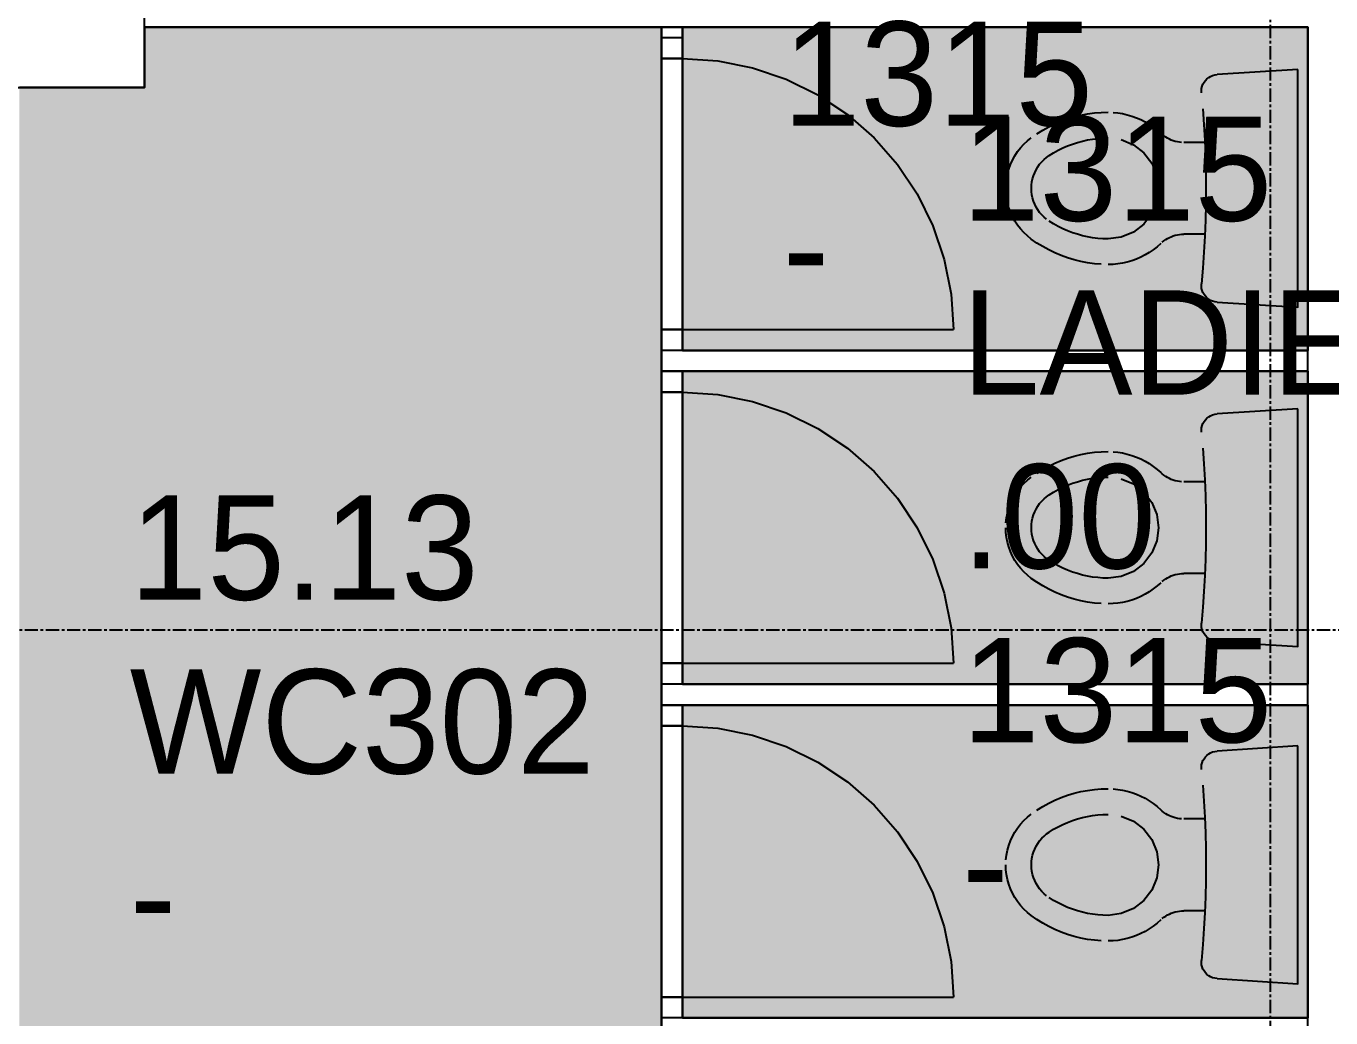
# Model space of a CAD drawing. Header units: millimetres. Extents: x -67062 to 59842, y -55557 to 30708.
# Drawn here: x 16304 to 19433, y 6228 to 8606 of the extents above; entities that cross this region are included whole.
import ezdxf

# ---------------------------------------------------------------- set-up
doc = ezdxf.new("R2010")
doc.units = ezdxf.units.MM
doc.header["$MEASUREMENT"] = 0
doc.linetypes.add('PCENTRE', pattern=[50.8, 31.75, -6.35, 6.35, -6.35])
doc.linetypes.add('PCENTRE2', pattern=[28.575, 19.05, -3.175, 3.175, -3.175])
for name, color, linetype in [('Boundaries_and_building_grids', 140, 'PCENTRE2'), ('BRICK_WALLS_P4', 1, 'CONTINUOUS'), ('COLUMNS_P5', 5, 'CONTINUOUS'), ('DR', 8, 'CONTINUOUS'), ('GROS$', 1, 'CONTINUOUS'), ('HL-TMP', 7, 'CONTINUOUS'), ('RM$', 5, 'CONTINUOUS'), ('RM$TXT', 5, 'CONTINUOUS'), ('SANITARY_P1', 1, 'CONTINUOUS'), ('WA', 6, 'CONTINUOUS')]:
    doc.layers.add(name, color=color, linetype=linetype)

msp = doc.modelspace()

# ---------------------------------------------------------------- hatches: boundary and pattern name
at = {"layer": 'HL-TMP', "linetype": 'Continuous', "true_color": 0x33ccff}
msp.add_hatch(color=140, dxfattribs=at).paths.add_polyline_path([(15062.7, 4068.1), (14987.7, 4068.1), (14987.7, 4358.1), (14887.7, 4358.1), (14887.7, 5458.1), (16587.7, 5458.1), (16587.7, 5858.1), (16287.7, 5858.1), (16287.7, 8458.1), (16587.7, 8458.1), (16587.7, 8603.1), (17827.7, 8603.1), (17827.7, 8528.1), (17877.7, 8528.1), (17877.7, 8603.1), (19377.7, 8603.1), (19377.7, 7828.1), (17877.7, 7828.1), (17877.7, 8528.1), (17827.7, 8528.1), (17827.7, 7728.1), (17877.7, 7728.1), (17877.7, 7778.1), (19377.7, 7778.1), (19377.7, 7028.1), (17877.7, 7028.1), (17877.7, 7728.1), (17827.7, 7728.1), (17827.7, 6928.1), (17877.7, 6928.1), (17877.7, 6978.1), (19377.7, 6978.1), (19377.7, 6228.1), (17877.7, 6228.1), (17877.7, 6928.1), (17827.7, 6928.1), (17827.7, 6128.1), (17877.7, 6128.1), (17877.7, 6178.1), (19377.7, 6178.1), (19377.7, 5428.1), (17877.7, 5428.1), (17877.7, 6128.1), (17827.7, 6128.1), (17827.7, 5378.1), (19377.7, 5378.1), (19377.7, 4068.1), (16587.7, 4068.1), (16587.7, 4358.1), (15987.7, 4358.1), (15987.7, 4068.1)], flags=16)

# ---------------------------------------------------------------- linework, layer by layer
at = {"layer": 'Boundaries_and_building_grids', "color": 140, "linetype": 'PCENTRE', "lineweight": -3}
for p, q in [((19287.7, -43391.9), (19287.7, 30708.1)), ((-67062.3, 7158.1), (30637.7, 7158.1))]:
    msp.add_line(p, q, dxfattribs=at)
at = {"layer": 'BRICK_WALLS_P4', "linetype": 'Continuous'}
for p, q in [((16587.7, 8603.1), (16587.7, 8713.1)), ((16587.7, 8603.1), (19377.7, 8603.1)), ((19377.7, 4068.1), (19377.7, 8603.1))]:
    msp.add_line(p, q, dxfattribs=at)
at = {"layer": 'COLUMNS_P5', "linetype": 'Continuous'}
msp.add_lwpolyline([(16587.7, 8458.1), (16587.7, 8858.1), (15987.7, 8858.1), (15987.7, 8458.1), (16587.7, 8458.1)], dxfattribs=at)
at = {"layer": 'DR'}
for p, q in [((17877.7, 8528.1), (17962.6, 8522.5)), ((17962.6, 8522.5), (18045.9, 8505.9)), ((18045.9, 8505.9), (18126.5, 8478.6)), ((18126.5, 8478.6), (18202.7, 8441)), ((18202.7, 8441), (18273.4, 8393.7)), ((18273.4, 8393.7), (18337.3, 8337.7)), ((18337.3, 8337.7), (18393.4, 8273.8)), ((18393.4, 8273.8), (18440.6, 8203.1)), ((18440.6, 8203.1), (18478.2, 8126.8)), ((18478.2, 8126.8), (18505.6, 8046.3)), ((18505.6, 8046.3), (18522.1, 7962.9)), ((18522.1, 7962.9), (18527.7, 7878.1)), ((17877.7, 7728.1), (17962.6, 7722.5)), ((17962.6, 7722.5), (18045.9, 7705.9)), ((18045.9, 7705.9), (18126.5, 7678.6)), ((18126.5, 7678.6), (18202.7, 7641)), ((18202.7, 7641), (18273.4, 7593.7)), ((18273.4, 7593.7), (18337.3, 7537.7)), ((18337.3, 7537.7), (18393.4, 7473.8)), ((18393.4, 7473.8), (18440.6, 7403.1)), ((18440.6, 7403.1), (18478.2, 7326.8)), ((18478.2, 7326.8), (18505.6, 7246.3)), ((18505.6, 7246.3), (18522.1, 7162.9)), ((18522.1, 7162.9), (18527.7, 7078.1)), ((17877.7, 6928.1), (17962.6, 6922.5)), ((17962.6, 6922.5), (18045.9, 6905.9)), ((18045.9, 6905.9), (18126.5, 6878.6)), ((18126.5, 6878.6), (18202.7, 6841)), ((18202.7, 6841), (18273.4, 6793.7)), ((18273.4, 6793.7), (18337.3, 6737.7)), ((18337.3, 6737.7), (18393.4, 6673.8)), ((18393.4, 6673.8), (18440.6, 6603.1)), ((18440.6, 6603.1), (18478.2, 6526.8)), ((18478.2, 6526.8), (18505.6, 6446.3)), ((18505.6, 6446.3), (18522.1, 6362.9)), ((18522.1, 6362.9), (18527.7, 6278.1))]:
    msp.add_line(p, q, dxfattribs=at)
at = {"layer": 'DR', "linetype": 'Continuous'}
for p, q in [((17877.7, 7878.1), (18527.7, 7878.1)), ((17877.7, 7078.1), (18527.7, 7078.1)), ((17877.7, 6278.1), (18527.7, 6278.1))]:
    msp.add_line(p, q, dxfattribs=at)
for points in [[(17827.7, 8578.1), (17877.7, 8578.1), (17877.7, 8603.1), (17827.7, 8603.1), (17827.7, 8578.1)], [(17827.7, 8528.1), (17827.7, 8578.1), (17877.7, 8578.1), (17877.7, 8528.1), (17827.7, 8528.1)], [(17827.7, 7828.1), (17827.7, 7878.1), (17877.7, 7878.1), (17877.7, 7828.1), (17827.7, 7828.1)], [(17827.7, 7728.1), (17827.7, 7778.1), (17877.7, 7778.1), (17877.7, 7728.1), (17827.7, 7728.1)], [(17827.7, 7028.1), (17827.7, 7078.1), (17877.7, 7078.1), (17877.7, 7028.1), (17827.7, 7028.1)], [(17827.7, 6928.1), (17827.7, 6978.1), (17877.7, 6978.1), (17877.7, 6928.1), (17827.7, 6928.1)], [(17827.7, 6228.1), (17827.7, 6278.1), (17877.7, 6278.1), (17877.7, 6228.1), (17827.7, 6228.1)]]:
    msp.add_lwpolyline(points, dxfattribs=at)
at = {"layer": 'GROS$', "linetype": 'Continuous', "flags": 128}
msp.add_lwpolyline([(17827.7, 5478.1), (17827.7, 6278.1), (17877.7, 6278.1), (17877.7, 6228.1), (19377.7, 6228.1), (19377.7, 6978.1), (17877.7, 6978.1), (17877.7, 6278.1), (17827.7, 6278.1), (17827.7, 7078.1), (17877.7, 7078.1), (17877.7, 7028.1), (19377.7, 7028.1), (19377.7, 7778.1), (17877.7, 7778.1), (17877.7, 7078.1), (17827.7, 7078.1), (17827.7, 7878.1), (17877.7, 7878.1), (17877.7, 7828.1), (19377.7, 7828.1), (19377.7, 8603.1), (17877.7, 8603.1), (17877.7, 7878.1), (17827.7, 7878.1), (17827.7, 8603.1), (16587.7, 8603.1), (16587.7, 8458.1), (16287.7, 8458.1)], dxfattribs=at)
at = {"layer": 'RM$', "linetype": 'Continuous', "flags": 128}
msp.add_lwpolyline([(16287.7, 8458.1), (16587.7, 8458.1), (16587.7, 8603.1), (17827.7, 8603.1), (17827.7, 8528.1), (17877.7, 8528.1), (17877.7, 8603.1), (19377.7, 8603.1), (19377.7, 7828.1), (17877.7, 7828.1), (17877.7, 8528.1), (17827.7, 8528.1), (17827.7, 7728.1), (17877.7, 7728.1), (17877.7, 7778.1), (19377.7, 7778.1), (19377.7, 7028.1), (17877.7, 7028.1), (17877.7, 7728.1), (17827.7, 7728.1), (17827.7, 6928.1), (17877.7, 6928.1), (17877.7, 6978.1), (19377.7, 6978.1), (19377.7, 6228.1), (17877.7, 6228.1), (17877.7, 6928.1), (17827.7, 6928.1), (17827.7, 6128.1)], dxfattribs=at)
at = {"layer": 'SANITARY_P1'}
for p, q in [((19135.4, 8479.1), (19139.6, 8482.3)), ((19139.6, 8482.3), (19144.2, 8485)), ((19144.2, 8485), (19149.1, 8487.1)), ((19149.1, 8487.1), (19154.3, 8488.5)), ((19154.3, 8488.5), (19159.6, 8489.2)), ((19122.2, 8450.8), (19122.7, 8456.1)), ((19122.3, 8445.5), (19122.2, 8450.8)), ((19122.7, 8456.1), (19124, 8461.3)), ((19124, 8461.3), (19125.9, 8466.3)), ((19125.9, 8466.3), (19128.5, 8471)), ((19128.5, 8471), (19131.7, 8475.2)), ((19131.7, 8475.2), (19135.4, 8479.1)), ((18801.4, 8383.4), (18817.2, 8388.1)), ((18817.2, 8388.1), (18833.2, 8392)), ((18833.2, 8392), (18849.4, 8395.1)), ((18849.4, 8395.1), (18865.7, 8397.3)), ((18865.7, 8397.3), (18882.1, 8398.6)), ((18882.1, 8398.6), (18898.6, 8399)), ((18910.2, 8398.7), (18921.7, 8397.6)), ((18921.7, 8397.6), (18933.1, 8395.7)), ((18933.1, 8395.7), (18944.4, 8393.2)), ((18944.4, 8393.2), (18955.5, 8389.9)), ((18955.5, 8389.9), (18966.4, 8386)), ((18966.4, 8386), (18977, 8381.3)), ((19125.6, 8407.4), (19128.3, 8369.3)), ((18727.6, 8347.5), (18741.6, 8356.2)), ((18741.6, 8356.2), (18756, 8364.2)), ((18756, 8364.2), (18770.8, 8371.4)), ((18770.8, 8371.4), (18785.9, 8377.8)), ((18785.9, 8377.8), (18801.4, 8383.4)), ((18977, 8381.3), (18987.3, 8376)), ((18987.3, 8376), (18997.2, 8370.1)), ((18997.2, 8370.1), (19006.8, 8363.5)), ((19006.8, 8363.5), (19015.9, 8356.4)), ((19015.9, 8356.4), (19024.5, 8348.6)), ((19128.3, 8369.3), (19130.4, 8331.2)), ((18696.4, 8322.6), (18705, 8330.6)), ((18705, 8330.6), (18714.1, 8338)), ((18801.1, 8318.4), (18812.8, 8322.8)), ((18812.8, 8322.8), (18824.7, 8326.7)), ((18824.7, 8326.7), (18836.7, 8330)), ((18836.7, 8330), (18848.9, 8332.7)), ((18848.9, 8332.7), (18861.2, 8334.8)), ((18861.2, 8334.8), (18873.6, 8336.3)), ((18873.6, 8336.3), (18886.1, 8337.2)), ((18886.1, 8337.2), (18898.6, 8337.5)), ((18929.9, 8333.4), (18959.1, 8321.3)), ((19028.3, 8345.3), (19024.5, 8348.6)), ((19032.3, 8342.1), (19028.3, 8345.3)), ((19036.5, 8339.2), (19032.3, 8342.1)), ((19040.8, 8336.6), (19036.5, 8339.2)), ((19045.3, 8334.3), (19040.8, 8336.6)), ((19050, 8332.3), (19045.3, 8334.3)), ((19054.7, 8330.5), (19050, 8332.3)), ((19059.6, 8329.1), (19054.7, 8330.5)), ((19064.6, 8328), (19059.6, 8329.1)), ((19069.6, 8327.2), (19064.6, 8328)), ((19074.6, 8326.7), (19069.6, 8327.2)), ((19130.4, 8331.2), (19131.9, 8293)), ((18669.2, 8284.5), (18674.9, 8294.8)), ((18674.9, 8294.8), (18681.3, 8304.6)), ((18681.3, 8304.6), (18688.5, 8313.9)), ((18688.5, 8313.9), (18696.4, 8322.6)), ((18750.7, 8290.6), (18757, 8295.2)), ((18757, 8295.2), (18767.6, 8301.8)), ((18767.6, 8301.8), (18778.5, 8307.8)), ((18778.5, 8307.8), (18789.7, 8313.4)), ((18789.7, 8313.4), (18801.1, 8318.4)), ((18959.1, 8321.3), (18984.1, 8302.1)), ((18984.1, 8302.1), (19003.4, 8277)), ((19131.9, 8293), (19132.8, 8254.8)), ((18657.2, 8251.5), (18660.3, 8262.8)), ((18660.3, 8262.8), (18664.3, 8273.8)), ((18664.3, 8273.8), (18669.2, 8284.5)), ((18722.5, 8254.2), (18725.9, 8261.2)), ((18725.9, 8261.2), (18729.8, 8267.9)), ((18729.8, 8267.9), (18734.3, 8274.2)), ((18734.3, 8274.2), (18739.3, 8280.1)), ((18739.3, 8280.1), (18744.8, 8285.6)), ((18744.8, 8285.6), (18750.7, 8290.6)), ((19003.4, 8277), (19015.5, 8247.9)), ((18653.5, 8228.3), (18654.9, 8239.9)), ((18654.9, 8239.9), (18657.2, 8251.5)), ((18714.9, 8224.3), (18715.9, 8232)), ((18715.9, 8232), (18717.4, 8239.6)), ((18717.4, 8239.6), (18719.6, 8247)), ((18719.6, 8247), (18722.5, 8254.2)), ((19015.5, 8247.9), (19019.6, 8216.5)), ((19132.8, 8254.8), (19133.1, 8216.5)), ((18653.5, 8204.8), (18653.1, 8216.5)), ((18654.9, 8193.1), (18653.5, 8204.8)), ((18714.6, 8216.5), (18714.9, 8224.3)), ((18714.9, 8208.8), (18714.6, 8216.5)), ((18715.9, 8201.1), (18714.9, 8208.8)), ((18717.4, 8193.5), (18715.9, 8201.1)), ((19019.6, 8216.5), (19015.5, 8185.2)), ((19133.1, 8216.5), (19132.8, 8178.3)), ((18657.2, 8181.6), (18654.9, 8193.1)), ((18660.3, 8170.3), (18657.2, 8181.6)), ((18664.3, 8159.3), (18660.3, 8170.3)), ((18719.6, 8186.1), (18717.4, 8193.5)), ((18722.5, 8178.9), (18719.6, 8186.1)), ((18725.9, 8171.9), (18722.5, 8178.9)), ((18729.8, 8165.2), (18725.9, 8171.9)), ((19015.5, 8185.2), (19003.4, 8156)), ((19132.8, 8178.3), (19131.9, 8140.1)), ((18669.2, 8148.6), (18664.3, 8159.3)), ((18674.9, 8138.3), (18669.2, 8148.6)), ((18681.3, 8128.5), (18674.9, 8138.3)), ((18734.3, 8158.9), (18729.8, 8165.2)), ((18739.3, 8153), (18734.3, 8158.9)), ((18744.8, 8147.5), (18739.3, 8153)), ((18750.7, 8142.5), (18744.8, 8147.5)), ((18767.6, 8131.3), (18757, 8137.9)), ((19003.4, 8156), (18984.1, 8131)), ((19131.9, 8140.1), (19130.4, 8101.9)), ((18688.5, 8119.2), (18681.3, 8128.5)), ((18696.4, 8110.5), (18688.5, 8119.2)), ((18705, 8102.5), (18696.4, 8110.5)), ((18778.5, 8125.2), (18767.6, 8131.3)), ((18789.7, 8119.7), (18778.5, 8125.2)), ((18801.1, 8114.7), (18789.7, 8119.7)), ((18812.8, 8110.2), (18801.1, 8114.7)), ((18824.7, 8106.4), (18812.8, 8110.2)), ((18836.7, 8103.1), (18824.7, 8106.4)), ((18959.1, 8111.8), (18929.9, 8099.7)), ((18984.1, 8131), (18959.1, 8111.8)), ((19054.7, 8102.5), (19059.6, 8104)), ((19059.6, 8104), (19064.6, 8105.1)), ((19064.6, 8105.1), (19069.6, 8105.9)), ((19069.6, 8105.9), (19074.6, 8106.4)), ((19074.6, 8106.4), (19079.7, 8106.5)), ((18714.1, 8095.1), (18705, 8102.5)), ((18727.6, 8085.6), (18714.1, 8095.1)), ((18741.6, 8076.9), (18727.6, 8085.6)), ((18756, 8068.9), (18741.6, 8076.9)), ((18848.9, 8100.4), (18836.7, 8103.1)), ((18861.2, 8098.3), (18848.9, 8100.4)), ((18873.6, 8096.8), (18861.2, 8098.3)), ((18886.1, 8095.8), (18873.6, 8096.8)), ((18898.6, 8095.5), (18886.1, 8095.8)), ((18929.9, 8099.7), (18898.6, 8095.5)), ((19015.9, 8076.7), (19006.8, 8069.6)), ((19024.5, 8084.4), (19015.9, 8076.7)), ((19028.3, 8087.8), (19032.3, 8091)), ((19032.3, 8091), (19036.5, 8093.8)), ((19036.5, 8093.8), (19040.8, 8096.5)), ((19040.8, 8096.5), (19045.3, 8098.8)), ((19045.3, 8098.8), (19050, 8100.8)), ((19050, 8100.8), (19054.7, 8102.5)), ((19130.4, 8101.9), (19128.3, 8063.8)), ((18770.8, 8061.7), (18756, 8068.9)), ((18785.9, 8055.3), (18770.8, 8061.7)), ((18801.4, 8049.7), (18785.9, 8055.3)), ((18817.2, 8044.9), (18801.4, 8049.7)), ((18833.2, 8041), (18817.2, 8044.9)), ((18955.5, 8043.2), (18944.4, 8039.9)), ((18966.4, 8047.1), (18955.5, 8043.2)), ((18977, 8051.8), (18966.4, 8047.1)), ((18987.3, 8057.1), (18977, 8051.8)), ((18997.2, 8063), (18987.3, 8057.1)), ((19006.8, 8069.6), (18997.2, 8063)), ((19128.3, 8063.8), (19125.6, 8025.6)), ((18849.4, 8038), (18833.2, 8041)), ((18865.7, 8035.8), (18849.4, 8038)), ((18882.1, 8034.5), (18865.7, 8035.8)), ((18910.2, 8034.4), (18898.6, 8034)), ((18921.7, 8035.5), (18910.2, 8034.4)), ((18933.1, 8037.3), (18921.7, 8035.5)), ((18944.4, 8039.9), (18933.1, 8037.3)), ((19125.6, 8025.6), (19122.3, 7987.6)), ((19122.2, 7982.2), (19122.3, 7987.6)), ((19122.7, 7976.9), (19122.2, 7982.2)), ((19124, 7971.8), (19122.7, 7976.9)), ((19125.9, 7966.8), (19124, 7971.8)), ((19128.5, 7962.1), (19125.9, 7966.8)), ((19131.7, 7957.8), (19128.5, 7962.1)), ((19135.4, 7954), (19131.7, 7957.8)), ((19139.6, 7950.7), (19135.4, 7954)), ((19144.2, 7948), (19139.6, 7950.7)), ((19149.1, 7946), (19144.2, 7948)), ((19154.3, 7944.6), (19149.1, 7946)), ((19159.6, 7943.9), (19154.3, 7944.6)), ((19131.7, 7661.9), (19135.4, 7665.7)), ((19135.4, 7665.7), (19139.6, 7669)), ((19139.6, 7669), (19144.2, 7671.7)), ((19144.2, 7671.7), (19149.1, 7673.8)), ((19149.1, 7673.8), (19154.3, 7675.2)), ((19154.3, 7675.2), (19159.6, 7675.8)), ((19122.2, 7637.5), (19122.7, 7642.8)), ((19122.3, 7632.2), (19122.2, 7637.5)), ((19122.7, 7642.8), (19124, 7648)), ((19124, 7648), (19125.9, 7653)), ((19125.9, 7653), (19128.5, 7657.6)), ((19128.5, 7657.6), (19131.7, 7661.9)), ((18801.4, 7570), (18817.2, 7574.8)), ((18817.2, 7574.8), (18833.2, 7578.7)), ((18833.2, 7578.7), (18849.4, 7581.8)), ((18849.4, 7581.8), (18865.7, 7583.9)), ((18865.7, 7583.9), (18882.1, 7585.3)), ((18882.1, 7585.3), (18898.6, 7585.7)), ((18910.2, 7585.3), (18921.7, 7584.2)), ((18921.7, 7584.2), (18933.1, 7582.4)), ((18933.1, 7582.4), (18944.4, 7579.8)), ((18944.4, 7579.8), (18955.5, 7576.6)), ((18955.5, 7576.6), (18966.4, 7572.6)), ((18966.4, 7572.6), (18977, 7568)), ((19125.6, 7594.1), (19128.3, 7556)), ((18727.6, 7534.1), (18741.6, 7542.9)), ((18741.6, 7542.9), (18756, 7550.8)), ((18756, 7550.8), (18770.8, 7558)), ((18770.8, 7558), (18785.9, 7564.4)), ((18785.9, 7564.4), (18801.4, 7570)), ((18977, 7568), (18987.3, 7562.7)), ((18987.3, 7562.7), (18997.2, 7556.7)), ((18997.2, 7556.7), (19006.8, 7550.2)), ((19006.8, 7550.2), (19015.9, 7543)), ((19015.9, 7543), (19024.5, 7535.3)), ((19128.3, 7556), (19130.4, 7517.8)), ((18688.5, 7500.5), (18696.4, 7509.2)), ((18696.4, 7509.2), (18705, 7517.3)), ((18705, 7517.3), (18714.1, 7524.6)), ((18801.1, 7505.1), (18812.8, 7509.5)), ((18812.8, 7509.5), (18824.7, 7513.4)), ((18824.7, 7513.4), (18836.7, 7516.7)), ((18836.7, 7516.7), (18848.9, 7519.4)), ((18848.9, 7519.4), (18861.2, 7521.5)), ((18861.2, 7521.5), (18873.6, 7523)), ((18873.6, 7523), (18886.1, 7523.9)), ((18886.1, 7523.9), (18898.6, 7524.2)), ((18929.9, 7520.1), (18959.1, 7508)), ((19028.3, 7531.9), (19024.5, 7535.3)), ((19032.3, 7528.8), (19028.3, 7531.9)), ((19036.5, 7525.9), (19032.3, 7528.8)), ((19040.8, 7523.3), (19036.5, 7525.9)), ((19045.3, 7521), (19040.8, 7523.3)), ((19050, 7518.9), (19045.3, 7521)), ((19054.7, 7517.2), (19050, 7518.9)), ((19059.6, 7515.8), (19054.7, 7517.2)), ((19064.6, 7514.6), (19059.6, 7515.8)), ((19069.6, 7513.8), (19064.6, 7514.6)), ((19074.6, 7513.4), (19069.6, 7513.8)), ((19130.4, 7517.8), (19131.9, 7479.6)), ((18669.2, 7471.2), (18674.9, 7481.4)), ((18674.9, 7481.4), (18681.3, 7491.3)), ((18681.3, 7491.3), (18688.5, 7500.5)), ((18750.7, 7477.3), (18757, 7481.8)), ((18757, 7481.8), (18767.6, 7488.4)), ((18767.6, 7488.4), (18778.5, 7494.5)), ((18778.5, 7494.5), (18789.7, 7500.1)), ((18789.7, 7500.1), (18801.1, 7505.1)), ((18959.1, 7508), (18984.1, 7488.8)), ((18984.1, 7488.8), (19003.4, 7463.7)), ((19131.9, 7479.6), (19132.8, 7441.4)), ((18657.2, 7438.1), (18660.3, 7449.4)), ((18660.3, 7449.4), (18664.3, 7460.5)), ((18664.3, 7460.5), (18669.2, 7471.2)), ((18722.5, 7440.9), (18725.9, 7447.9)), ((18725.9, 7447.9), (18729.8, 7454.5)), ((18729.8, 7454.5), (18734.3, 7460.8)), ((18734.3, 7460.8), (18739.3, 7466.8)), ((18739.3, 7466.8), (18744.8, 7472.3)), ((18744.8, 7472.3), (18750.7, 7477.3)), ((19003.4, 7463.7), (19015.5, 7434.5)), ((18653.5, 7414.9), (18654.9, 7426.6)), ((18654.9, 7426.6), (18657.2, 7438.1)), ((18714.9, 7410.9), (18715.9, 7418.6)), ((18715.9, 7418.6), (18717.4, 7426.2)), ((18717.4, 7426.2), (18719.6, 7433.7)), ((18719.6, 7433.7), (18722.5, 7440.9)), ((19015.5, 7434.5), (19019.6, 7403.2)), ((19132.8, 7441.4), (19133.1, 7403.2)), ((18653.5, 7391.5), (18653.1, 7403.2)), ((18654.9, 7379.8), (18653.5, 7391.5)), ((18714.6, 7403.2), (18714.9, 7410.9)), ((18714.9, 7395.5), (18714.6, 7403.2)), ((18715.9, 7387.8), (18714.9, 7395.5)), ((18717.4, 7380.2), (18715.9, 7387.8)), ((19019.6, 7403.2), (19015.5, 7371.9)), ((19133.1, 7403.2), (19132.8, 7365)), ((18657.2, 7368.3), (18654.9, 7379.8)), ((18660.3, 7357), (18657.2, 7368.3)), ((18664.3, 7345.9), (18660.3, 7357)), ((18719.6, 7372.7), (18717.4, 7380.2)), ((18722.5, 7365.5), (18719.6, 7372.7)), ((18725.9, 7358.5), (18722.5, 7365.5)), ((18729.8, 7351.9), (18725.9, 7358.5)), ((19015.5, 7371.9), (19003.4, 7342.7)), ((19132.8, 7365), (19131.9, 7326.8)), ((18669.2, 7335.2), (18664.3, 7345.9)), ((18674.9, 7324.9), (18669.2, 7335.2)), ((18681.3, 7315.1), (18674.9, 7324.9)), ((18734.3, 7345.6), (18729.8, 7351.9)), ((18739.3, 7339.6), (18734.3, 7345.6)), ((18744.8, 7334.1), (18739.3, 7339.6)), ((18750.7, 7329.1), (18744.8, 7334.1)), ((18767.6, 7318), (18757, 7324.6)), ((19003.4, 7342.7), (18984.1, 7317.6)), ((19131.9, 7326.8), (19130.4, 7288.6)), ((18688.5, 7305.9), (18681.3, 7315.1)), ((18696.4, 7297.2), (18688.5, 7305.9)), ((18705, 7289.1), (18696.4, 7297.2)), ((18778.5, 7311.9), (18767.6, 7318)), ((18789.7, 7306.3), (18778.5, 7311.9)), ((18801.1, 7301.3), (18789.7, 7306.3)), ((18812.8, 7296.9), (18801.1, 7301.3)), ((18824.7, 7293), (18812.8, 7296.9)), ((18836.7, 7289.7), (18824.7, 7293)), ((18959.1, 7298.4), (18929.9, 7286.3)), ((18984.1, 7317.6), (18959.1, 7298.4)), ((19054.7, 7289.2), (19059.6, 7290.6)), ((19059.6, 7290.6), (19064.6, 7291.8)), ((19064.6, 7291.8), (19069.6, 7292.6)), ((19069.6, 7292.6), (19074.6, 7293)), ((19074.6, 7293), (19079.7, 7293.2)), ((18714.1, 7281.7), (18705, 7289.1)), ((18727.6, 7272.3), (18714.1, 7281.7)), ((18741.6, 7263.5), (18727.6, 7272.3)), ((18756, 7255.6), (18741.6, 7263.5)), ((18848.9, 7287), (18836.7, 7289.7)), ((18861.2, 7284.9), (18848.9, 7287)), ((18873.6, 7283.4), (18861.2, 7284.9)), ((18886.1, 7282.5), (18873.6, 7283.4)), ((18898.6, 7282.2), (18886.1, 7282.5)), ((18929.9, 7286.3), (18898.6, 7282.2)), ((19015.9, 7263.4), (19006.8, 7256.2)), ((19024.5, 7271.1), (19015.9, 7263.4)), ((19028.3, 7274.5), (19032.3, 7277.6)), ((19032.3, 7277.6), (19036.5, 7280.5)), ((19036.5, 7280.5), (19040.8, 7283.1)), ((19040.8, 7283.1), (19045.3, 7285.4)), ((19045.3, 7285.4), (19050, 7287.5)), ((19050, 7287.5), (19054.7, 7289.2)), ((19130.4, 7288.6), (19128.3, 7250.4)), ((18770.8, 7248.3), (18756, 7255.6)), ((18785.9, 7241.9), (18770.8, 7248.3)), ((18801.4, 7236.4), (18785.9, 7241.9)), ((18817.2, 7231.6), (18801.4, 7236.4)), ((18833.2, 7227.7), (18817.2, 7231.6)), ((18849.4, 7224.6), (18833.2, 7227.7)), ((18955.5, 7229.8), (18944.4, 7226.5)), ((18966.4, 7233.8), (18955.5, 7229.8)), ((18977, 7238.4), (18966.4, 7233.8)), ((18987.3, 7243.7), (18977, 7238.4)), ((18997.2, 7249.7), (18987.3, 7243.7)), ((19006.8, 7256.2), (18997.2, 7249.7)), ((19128.3, 7250.4), (19125.6, 7212.3)), ((18865.7, 7222.4), (18849.4, 7224.6)), ((18882.1, 7221.1), (18865.7, 7222.4)), ((18910.2, 7221.1), (18898.6, 7220.7)), ((18921.7, 7222.2), (18910.2, 7221.1)), ((18933.1, 7224), (18921.7, 7222.2)), ((18944.4, 7226.5), (18933.1, 7224)), ((19125.6, 7212.3), (19122.3, 7174.2)), ((19122.2, 7168.9), (19122.3, 7174.2)), ((19122.7, 7163.6), (19122.2, 7168.9)), ((19124, 7158.4), (19122.7, 7163.6)), ((19125.9, 7153.4), (19124, 7158.4)), ((19128.5, 7148.8), (19125.9, 7153.4)), ((19131.7, 7144.5), (19128.5, 7148.8)), ((19135.4, 7140.7), (19131.7, 7144.5)), ((19139.6, 7137.4), (19135.4, 7140.7)), ((19144.2, 7134.7), (19139.6, 7137.4)), ((19149.1, 7132.6), (19144.2, 7134.7)), ((19154.3, 7131.2), (19149.1, 7132.6)), ((19159.6, 7130.5), (19154.3, 7131.2)), ((19128.5, 6849.3), (19131.7, 6853.6)), ((19131.7, 6853.6), (19135.4, 6857.4)), ((19135.4, 6857.4), (19139.6, 6860.7)), ((19139.6, 6860.7), (19144.2, 6863.4)), ((19144.2, 6863.4), (19149.1, 6865.5)), ((19149.1, 6865.5), (19154.3, 6866.9)), ((19154.3, 6866.9), (19159.6, 6867.6)), ((19122.2, 6829.2), (19122.7, 6834.5)), ((19122.3, 6823.9), (19122.2, 6829.2)), ((19122.7, 6834.5), (19124, 6839.7)), ((19124, 6839.7), (19125.9, 6844.7)), ((19125.9, 6844.7), (19128.5, 6849.3)), ((18785.9, 6756.2), (18801.4, 6761.7)), ((18801.4, 6761.7), (18817.2, 6766.5)), ((18817.2, 6766.5), (18833.2, 6770.4)), ((18833.2, 6770.4), (18849.4, 6773.5)), ((18849.4, 6773.5), (18865.7, 6775.7)), ((18865.7, 6775.7), (18882.1, 6777)), ((18882.1, 6777), (18898.6, 6777.4)), ((18910.2, 6777), (18921.7, 6775.9)), ((18921.7, 6775.9), (18933.1, 6774.1)), ((18933.1, 6774.1), (18944.4, 6771.6)), ((18944.4, 6771.6), (18955.5, 6768.3)), ((18955.5, 6768.3), (18966.4, 6764.3)), ((18966.4, 6764.3), (18977, 6759.7)), ((18977, 6759.7), (18987.3, 6754.4)), ((19125.6, 6785.8), (19128.3, 6747.7)), ((18727.6, 6725.8), (18741.6, 6734.6)), ((18741.6, 6734.6), (18756, 6742.6)), ((18756, 6742.6), (18770.8, 6749.8)), ((18770.8, 6749.8), (18785.9, 6756.2)), ((18987.3, 6754.4), (18997.2, 6748.4)), ((18997.2, 6748.4), (19006.8, 6741.9)), ((19006.8, 6741.9), (19015.9, 6734.7)), ((19015.9, 6734.7), (19024.5, 6727)), ((19028.3, 6723.6), (19024.5, 6727)), ((19128.3, 6747.7), (19130.4, 6709.5)), ((18688.5, 6692.2), (18696.4, 6700.9)), ((18696.4, 6700.9), (18705, 6709)), ((18705, 6709), (18714.1, 6716.4)), ((18789.7, 6691.8), (18801.1, 6696.8)), ((18801.1, 6696.8), (18812.8, 6701.2)), ((18812.8, 6701.2), (18824.7, 6705.1)), ((18824.7, 6705.1), (18836.7, 6708.4)), ((18836.7, 6708.4), (18848.9, 6711.1)), ((18848.9, 6711.1), (18861.2, 6713.2)), ((18861.2, 6713.2), (18873.6, 6714.7)), ((18873.6, 6714.7), (18886.1, 6715.6)), ((18886.1, 6715.6), (18898.6, 6715.9)), ((18929.9, 6711.8), (18959.1, 6699.7)), ((18959.1, 6699.7), (18984.1, 6680.5)), ((19032.3, 6720.5), (19028.3, 6723.6)), ((19036.5, 6717.6), (19032.3, 6720.5)), ((19040.8, 6715), (19036.5, 6717.6)), ((19045.3, 6712.7), (19040.8, 6715)), ((19050, 6710.6), (19045.3, 6712.7)), ((19054.7, 6708.9), (19050, 6710.6)), ((19059.6, 6707.5), (19054.7, 6708.9)), ((19064.6, 6706.4), (19059.6, 6707.5)), ((19069.6, 6705.6), (19064.6, 6706.4)), ((19074.6, 6705.1), (19069.6, 6705.6)), ((19130.4, 6709.5), (19131.9, 6671.3)), ((18669.2, 6662.9), (18674.9, 6673.2)), ((18674.9, 6673.2), (18681.3, 6683)), ((18681.3, 6683), (18688.5, 6692.2)), ((18744.8, 6664), (18750.7, 6669)), ((18750.7, 6669), (18757, 6673.5)), ((18757, 6673.5), (18767.6, 6680.1)), ((18767.6, 6680.1), (18778.5, 6686.2)), ((18778.5, 6686.2), (18789.7, 6691.8)), ((18984.1, 6680.5), (19003.4, 6655.4)), ((19131.9, 6671.3), (19132.8, 6633.1)), ((18657.2, 6629.8), (18660.3, 6641.1)), ((18660.3, 6641.1), (18664.3, 6652.2)), ((18664.3, 6652.2), (18669.2, 6662.9)), ((18722.5, 6632.6), (18725.9, 6639.6)), ((18725.9, 6639.6), (18729.8, 6646.2)), ((18729.8, 6646.2), (18734.3, 6652.5)), ((18734.3, 6652.5), (18739.3, 6658.5)), ((18739.3, 6658.5), (18744.8, 6664)), ((19003.4, 6655.4), (19015.5, 6626.2)), ((19132.8, 6633.1), (19133.1, 6594.9)), ((18653.5, 6606.6), (18654.9, 6618.3)), ((18654.9, 6618.3), (18657.2, 6629.8)), ((18714.6, 6594.9), (18714.9, 6602.7)), ((18714.9, 6602.7), (18715.9, 6610.3)), ((18715.9, 6610.3), (18717.4, 6617.9)), ((18717.4, 6617.9), (18719.6, 6625.4)), ((18719.6, 6625.4), (18722.5, 6632.6)), ((19015.5, 6626.2), (19019.6, 6594.9)), ((18653.5, 6583.2), (18653.1, 6594.9)), ((18654.9, 6571.5), (18653.5, 6583.2)), ((18657.2, 6560), (18654.9, 6571.5)), ((18714.9, 6587.2), (18714.6, 6594.9)), ((18715.9, 6579.5), (18714.9, 6587.2)), ((18717.4, 6571.9), (18715.9, 6579.5)), ((18719.6, 6564.4), (18717.4, 6571.9)), ((19019.6, 6594.9), (19015.5, 6563.6)), ((19133.1, 6594.9), (19132.8, 6556.7)), ((18660.3, 6548.7), (18657.2, 6560)), ((18664.3, 6537.6), (18660.3, 6548.7)), ((18722.5, 6557.2), (18719.6, 6564.4)), ((18725.9, 6550.3), (18722.5, 6557.2)), ((18729.8, 6543.6), (18725.9, 6550.3)), ((18734.3, 6537.3), (18729.8, 6543.6)), ((19015.5, 6563.6), (19003.4, 6534.4)), ((19132.8, 6556.7), (19131.9, 6518.5)), ((18669.2, 6526.9), (18664.3, 6537.6)), ((18674.9, 6516.7), (18669.2, 6526.9)), ((18681.3, 6506.9), (18674.9, 6516.7)), ((18739.3, 6531.3), (18734.3, 6537.3)), ((18744.8, 6525.8), (18739.3, 6531.3)), ((18750.7, 6520.8), (18744.8, 6525.8)), ((18767.6, 6509.7), (18757, 6516.3)), ((18778.5, 6503.6), (18767.6, 6509.7)), ((18984.1, 6509.3), (18959.1, 6490.1)), ((19003.4, 6534.4), (18984.1, 6509.3)), ((19131.9, 6518.5), (19130.4, 6480.3)), ((18688.5, 6497.6), (18681.3, 6506.9)), ((18696.4, 6488.9), (18688.5, 6497.6)), ((18705, 6480.8), (18696.4, 6488.9)), ((18714.1, 6473.5), (18705, 6480.8)), ((18789.7, 6498.1), (18778.5, 6503.6)), ((18801.1, 6493), (18789.7, 6498.1)), ((18812.8, 6488.6), (18801.1, 6493)), ((18824.7, 6484.7), (18812.8, 6488.6)), ((18836.7, 6481.4), (18824.7, 6484.7)), ((18848.9, 6478.7), (18836.7, 6481.4)), ((18861.2, 6476.6), (18848.9, 6478.7)), ((18929.9, 6478), (18898.6, 6473.9)), ((18959.1, 6490.1), (18929.9, 6478)), ((19040.8, 6474.8), (19045.3, 6477.1)), ((19045.3, 6477.1), (19050, 6479.2)), ((19050, 6479.2), (19054.7, 6480.9)), ((19054.7, 6480.9), (19059.6, 6482.3)), ((19059.6, 6482.3), (19064.6, 6483.5)), ((19064.6, 6483.5), (19069.6, 6484.3)), ((19069.6, 6484.3), (19074.6, 6484.7)), ((19074.6, 6484.7), (19079.7, 6484.9)), ((19130.4, 6480.3), (19128.3, 6442.1)), ((18727.6, 6464), (18714.1, 6473.5)), ((18741.6, 6455.3), (18727.6, 6464)), ((18756, 6447.3), (18741.6, 6455.3)), ((18770.8, 6440.1), (18756, 6447.3)), ((18873.6, 6475.1), (18861.2, 6476.6)), ((18886.1, 6474.2), (18873.6, 6475.1)), ((18898.6, 6473.9), (18886.1, 6474.2)), ((19006.8, 6447.9), (18997.2, 6441.4)), ((19015.9, 6455.1), (19006.8, 6447.9)), ((19024.5, 6462.8), (19015.9, 6455.1)), ((19028.3, 6466.2), (19032.3, 6469.3)), ((19032.3, 6469.3), (19036.5, 6472.2)), ((19036.5, 6472.2), (19040.8, 6474.8)), ((18785.9, 6433.7), (18770.8, 6440.1)), ((18801.4, 6428.1), (18785.9, 6433.7)), ((18817.2, 6423.3), (18801.4, 6428.1)), ((18833.2, 6419.4), (18817.2, 6423.3)), ((18849.4, 6416.3), (18833.2, 6419.4)), ((18865.7, 6414.2), (18849.4, 6416.3)), ((18882.1, 6412.8), (18865.7, 6414.2)), ((18933.1, 6415.7), (18921.7, 6413.9)), ((18944.4, 6418.3), (18933.1, 6415.7)), ((18955.5, 6421.5), (18944.4, 6418.3)), ((18966.4, 6425.5), (18955.5, 6421.5)), ((18977, 6430.1), (18966.4, 6425.5)), ((18987.3, 6435.4), (18977, 6430.1)), ((18997.2, 6441.4), (18987.3, 6435.4)), ((19128.3, 6442.1), (19125.6, 6404)), ((18910.2, 6412.8), (18898.6, 6412.4)), ((18921.7, 6413.9), (18910.2, 6412.8)), ((19125.6, 6404), (19122.3, 6365.9)), ((19122.2, 6360.6), (19122.3, 6365.9)), ((19122.7, 6355.3), (19122.2, 6360.6)), ((19124, 6350.1), (19122.7, 6355.3)), ((19125.9, 6345.2), (19124, 6350.1)), ((19128.5, 6340.5), (19125.9, 6345.2)), ((19131.7, 6336.2), (19128.5, 6340.5)), ((19135.4, 6332.4), (19131.7, 6336.2)), ((19139.6, 6329.1), (19135.4, 6332.4)), ((19144.2, 6326.4), (19139.6, 6329.1)), ((19149.1, 6324.3), (19144.2, 6326.4)), ((19154.3, 6323), (19149.1, 6324.3)), ((19159.6, 6322.3), (19154.3, 6323))]:
    msp.add_line(p, q, dxfattribs=at)
at = {"layer": 'SANITARY_P1', "linetype": 'Continuous'}
for p, q in [((19353.1, 8501.5), (19159.6, 8489.2)), ((19130.6, 8326.5), (19079.7, 8326.5)), ((19130.6, 8106.5), (19079.7, 8106.5)), ((19353.1, 7688.2), (19159.6, 7675.8)), ((19130.6, 7513.2), (19079.7, 7513.2)), ((19130.6, 7293.2), (19079.7, 7293.2)), ((19353.1, 6879.9), (19159.6, 6867.6)), ((19130.6, 6704.9), (19079.7, 6704.9)), ((19130.6, 6484.9), (19079.7, 6484.9))]:
    msp.add_line(p, q, dxfattribs=at)
for points in [[(19159.6, 7943.9), (19353.1, 7931.5), (19353.1, 8501.5)], [(19159.6, 7130.5), (19353.1, 7118.2), (19353.1, 7688.2)], [(19159.6, 6322.3), (19353.1, 6309.9), (19353.1, 6879.9)]]:
    msp.add_lwpolyline(points, dxfattribs=at)
at = {"layer": 'WA', "linetype": 'Continuous'}
for p, q in [((17827.7, 8603.1), (17877.7, 8603.1)), ((19377.7, 7828.1), (17827.7, 7828.1)), ((17827.7, 7778.1), (17827.7, 7828.1)), ((19377.7, 7778.1), (19377.7, 7828.1)), ((19377.7, 7778.1), (17827.7, 7778.1)), ((19377.7, 7028.1), (17827.7, 7028.1)), ((17827.7, 6978.1), (17827.7, 7028.1)), ((19377.7, 6978.1), (19377.7, 7028.1)), ((19377.7, 6978.1), (17827.7, 6978.1))]:
    msp.add_line(p, q, dxfattribs=at)

# ---------------------------------------------------------------- texts
at = {"layer": 'RM$TXT', "linetype": 'Continuous', "char_height": 250, "attachment_point": 1}
for s, insert in [('6.21^M^J3142^M^J-^M^JHUMANITIES^M^J-^M^J1315^M^JKITCHEN^M^J.00^M^J1315^M^J-^M^J', (18118.6, 11950.5)), ('10.20^M^JWC 301^M^J-^M^J-^M^J-^M^J1315^M^JLADIES WC^M^J.00^M^J1315^M^J-^M^J', (18548.2, 10472.6)), ('15.13^M^JWC302^M^J-^M^J-^M^J-^M^J1315^M^JGENTS WC^M^J.00^M^J1315^M^J-^M^J', (16552.5, 7480.4))]:
    msp.add_mtext(s, dxfattribs=dict(at, insert=insert))

doc.saveas('drawing.dxf')
